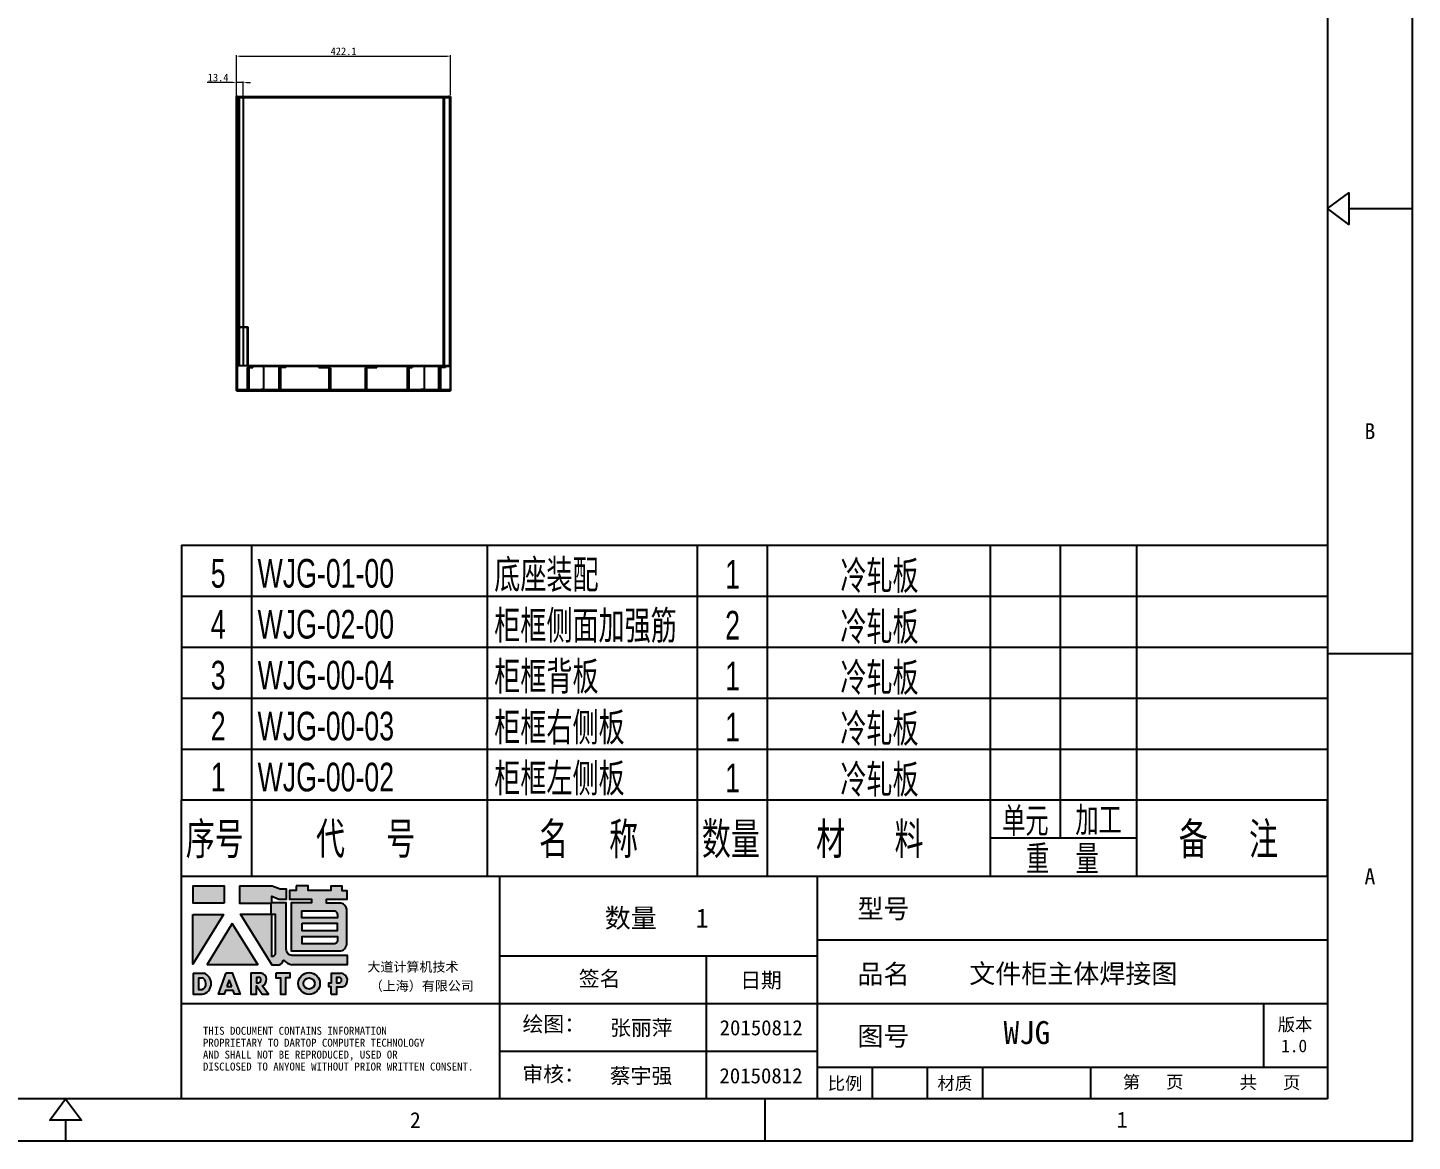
# Model space of a CAD drawing. Header units: millimetres. Extents: x 13106 to 40242, y 18888 to 28426.
# Drawn here: x 22078 to 24807, y 24299 to 26494 of the extents above; entities that cross this region are included whole.
import ezdxf
from ezdxf.enums import TextEntityAlignment as Align

# ---------------------------------------------------------------- set-up
doc = ezdxf.new("R2010")
doc.units = ezdxf.units.MM
doc.header["$PDSIZE"] = -1
doc.linetypes.add('HIDDEN', pattern=[1.905, 1.27, -0.635])
for name, color, linetype in [('02___PRT_ALL_AXES', 7, 'Continuous'), ('1轮廓实线层', 7, 'Continuous'), ('2细线层', 4, 'Continuous'), ('4', 7, 'Continuous'), ('6文字层', 3, 'Continuous'), ('DEFAULT_2', 8, 'HIDDEN'), ('print', 30, 'Continuous'), ('图框层', 7, 'Continuous')]:
    doc.layers.add(name, color=color, linetype=linetype)
doc.layers.add('dim', color=2, linetype='Continuous', lineweight=9)
doc.styles.add('Dartop', font='')
doc.styles.add('hzHT', font='simhei.ttf')
doc.styles.add('PC_TEXTSTYLE', font='arial.ttf', dxfattribs={"width": 0.8})
doc.styles.get('Dartop').set_extended_font_data('FangSong_GB2312')
doc.dimstyles.new('3', dxfattribs={"dimtxt": 15, "dimasz": 7, "dimexe": 2, "dimexo": 3, "dimgap": 2, "dimtad": 1, "dimzin": 9, "dimdsep": 46, "dimtxsty": 'Standard', "dimcen": 1, "dimadec": 1, "dimazin": 2, "dimtfac": 0.5, "dimtmove": 0, "dimatfit": 3, "dimfxl": 0, "dimtolj": 1, "dimlwd": 9, "dimlwe": 9, "dimarcsym": 0})

# ---------------------------------------------------------------- blocks, each defined once
blk = doc.blocks.new('dadao')
for p, q in [((48, 19.2), (44.9, 10.4)), ((51.2, 10.4), (48, 19.2)), ((44.9, 10.4), (51.2, 10.4))]:
    blk.add_line(p, q)
for points in [[(41.8, 121.6), (41.8, 143.7), (-0.4, 143.7), (-0.4, 121.6), (41.8, 121.6)], [(104.8, 122), (104.8, 130.3), (114.1, 126.3), (124.2, 126.3), (124.2, 139.6), (115.9, 139.6), (105.1, 143.9), (61.5, 143.9)], [(61.7, 144), (61.7, 121.3), (103.9, 121.3)], [(113.4, 38.7), (105.1, 38.7), (63, 106.5), (103.9, 106.5), (103.9, 120.9), (103.9, 121.3)], [(109.7, 53.6), (109.7, 106.2), (104.3, 106.2), (104.3, 50.4), (106.6, 50.4)], [(144.6, 94.4), (144.6, 84.8), (192, 84.8), (192, 94.1), (144.9, 94.1)], [(120.2, 45), (119.5, 45), (119.5, 44.6)], [(0, 28), (0, 0), (11.8, 0)], [(0.1, 28), (14, 28)], [(7.1, 21.8), (7.1, 6.1), (12, 6.1)], [(7.1, 21.8), (11.4, 21.8)], [(76.8, 28.2), (76.8, 0), (84.1, 0), (84.1, 11.1), (91.6, -0.1), (100.3, -0.1), (91.7, 11.1)], [(76.8, 28.2), (90.6, 28.2)], [(84, 22.7), (84, 15.3), (87.2, 15.3)], [(84, 22.7), (87.3, 22.7)], [(183.7, 0), (183.7, 9.6), (180.6, 9.6), (180.6, 14.9), (183.8, 14.9), (183.8, 28.1), (196.1, 28.1), (196.5, 28.1)], [(194.9, 22.3), (190.8, 22.3), (190.8, 15), (194.4, 15)], [(183.7, 0), (190.9, 0), (190.9, 9.6), (198.8, 9.6)]]:
    blk.add_lwpolyline(points)
blk.add_lwpolyline([(137.1, 144.2), (137.1, 137.9), (128.3, 137.9), (128.3, 126.5), (157.3, 126.5), (157.3, 121.5), (130.3, 121.5), (130.3, 57.5), (194.4, 57.5, 0.414214), (204.4, 67.5), (204.4, 111.3, 0.414214), (194.4, 121.3), (177.5, 121.3), (177.5, 126.3), (204.7, 126.3), (204.7, 137.7), (198.2, 137.7), (198.2, 143.9), (183.3, 143.9), (183.3, 138), (153, 138), (153, 144.2), (137.1, 144.2)], format="xyb", close=True)
for points in [[(104.8, 122), (123.4, 122), (123.4, 60, 0.414214), (131.4, 52), (204.8, 52), (204.8, 39.1), (131.7, 39.1)], [(144.3, 110.8), (144.3, 101.8), (192.3, 101.8), (192.3, 105.5, 0.414214), (187.3, 110.5), (144.3, 110.5)], [(144.6, 77), (144.6, 67.5), (187.6, 67.5, 0.414214), (192.6, 72.5), (192.6, 76.4), (144.6, 76.4)]]:
    blk.add_lwpolyline(points, format="xyb")
for points in [[(-0.3, 106.2), (40.4, 106.2), (-0.3, 39.7), (-0.3, 106.2)], [(51.7, 94.1), (18.4, 39.3), (86.2, 39.3)], [(43.8, 28.2), (51.8, 28.2), (62.6, -0.1), (55, -0.1), (53.2, 5), (42.9, 5), (41.1, 0), (33.6, 0)], [(110, 28.1), (110, 21.9), (116, 21.9), (116, -0.1), (123.2, -0.1), (123.2, 22), (129.2, 22), (129.2, 28.1), (110, 28.1)]]:
    blk.add_lwpolyline(points, close=True)
for radius in [14.5, 7.44]:
    blk.add_circle((154.2, 14.2), radius)
for centre, radius, start, end in [((99.2, 60.7), 12.6, 305.6399, 325.969), ((111.6, 46.7), 8.19, 282.9811, 347.6627), ((136, 61.7), 22.9, 226.7358, 259.3209), ((8.5, 13.9), 8.49, 294.2143, 69.7177), ((9.6, 14.2), 14.4, 278.6604, 72.3203), ((86.4, 19), 3.8, 282.527, 76.7196), ((88.6, 19.4), 8.95, 290.6073, 77.2124), ((193.7, 18.7), 3.8, 280.9891, 72.5513), ((195.7, 18.6), 9.51, 288.8959, 85.2442)]:
    blk.add_arc(centre, radius, start, end)
blk = doc.blocks.new('PC_MXBTITLERECORD')
at = {"layer": '1轮廓实线层'}
for p, q in [((-180, 0), (-180, 12)), ((0, 0), (0, 12))]:
    blk.add_line(p, q, dxfattribs=at)
at = {"layer": '2细线层'}
for p, q in [((-169, 12), (-169, 0)), ((-132, 12), (-132, 0)), ((-99, 12), (-99, 0)), ((-88, 12), (-88, 0)), ((-53, 12), (-53, 0)), ((-42, 12), (-42, 6)), ((-30, 12), (-30, 0)), ((-30, 6), (-53, 6))]:
    blk.add_line(p, q, dxfattribs=at)
at = {"style": 'PC_TEXTSTYLE', "flags": 1}
blk.add_attdef('Fo oFShowMe', (-53, 6), '', height=0.00000005, dxfattribs=at)
at = {"layer": '6文字层', "style": 'PC_TEXTSTYLE', "width": 0.667}
for s, height, p in [('单元', 4, (-47.45, 8.84)), ('加工', 4, (-35.96, 8.94)), ('序号', 5, (-174.77, 6)), ('代     号', 5, (-151.09, 6)), ('名     称', 5, (-116.06, 6)), ('数量', 5, (-93.71, 6)), ('材      料', 5, (-71.89, 6)), ('备     注', 5, (-15.57, 6)), ('重    量', 4, (-41.65, 2.94))]:
    blk.add_text(s, height=height, dxfattribs=at).set_placement(p, align=Align.MIDDLE)
blk = doc.blocks.new('PC_MXB_BLOCK')
at = {"layer": '1轮廓实线层'}
for p, q in [((-180, 8), (-180, 0)), ((0, 8), (0, 0))]:
    blk.add_line(p, q, dxfattribs=at)
at = {"layer": '2细线层'}
for p, q in [((-180, 8), (0, 8)), ((-169, 8), (-169, 0)), ((-132, 8), (-132, 0)), ((-99, 8), (-99, 0)), ((-88, 8), (-88, 0)), ((-53, 8), (-53, 0)), ((-42, 8), (-42, 0)), ((-30, 8), (-30, 0)), ((-180, 0), (0, 0))]:
    blk.add_line(p, q, dxfattribs=at)
at = {"layer": '6文字层', "style": 'PC_TEXTSTYLE'}
for tag, width, p, p2 in [('序号', 0.769182, (-178.38, 1.35), (-170.09, 1.35)), ('代号', 3.14773, (-168.05, 1.35), (-134.11, 1.35)), ('名称', 2.802424, (-130.87, 1.2), (-100.28, 1.2)), ('数量', 0.817449, (-97.88, 1.2), (-89, 1.2)), ('材料', 2.943328, (-86.43, 1.01), (-54.3, 1.01)), ('单重', 0.854038, (-52.21, 0.89), (-43, 0.89)), ('总重', 0.958888, (-41.2, 1.27), (-30.86, 1.27)), ('备注', 2.494074, (-28.61, 1.02), (-1.16, 1.02))]:
    blk.add_attdef(tag, text='', height=4.5, dxfattribs=dict(at, width=width)).set_placement(p, p2, align=Align.FIT)
blk = doc.blocks.new('*D357')
at = {"layer": 'Defpoints', "color": 0, "lineweight": 9, "transparency": 16777216}
for p in [(22911.7, 26437.4), (22489.6, 26357.6), (22911.7, 26357.6)]:
    blk.add_point(p, dxfattribs=at)
at = {"layer": 'dim', "color": 0, "lineweight": 9, "transparency": 16777216}
for p, q in [((22489.6, 26360.6), (22489.6, 26439.4)), ((22496.6, 26437.4), (22904.7, 26437.4)), ((22911.7, 26360.6), (22911.7, 26439.4))]:
    blk.add_line(p, q, dxfattribs=at)
for points in [[(22496.6, 26438.6), (22496.6, 26436.2), (22489.6, 26437.4)], [(22904.7, 26438.6), (22904.7, 26436.2), (22911.7, 26437.4)]]:
    blk.add_solid(points, dxfattribs=at)
at = {"layer": 'dim', "color": 0, "lineweight": 9, "transparency": 16777216, "insert": (22700.7, 26446.9), "char_height": 15, "attachment_point": 5}
blk.add_mtext('\\A1;422.1', dxfattribs=at)
blk = doc.blocks.new('*D359')
at = {"layer": 'Defpoints', "color": 0, "lineweight": 9, "transparency": 16777216}
for p in [(22489.6, 26385.7), (22503, 26323), (22489.6, 26290.5)]:
    blk.add_point(p, dxfattribs=at)
at = {"layer": 'dim', "color": 0, "lineweight": 9, "transparency": 16777216}
for p, q in [((22482.6, 26385.7), (22431.6, 26385.7)), ((22489.6, 26293.5), (22489.6, 26387.7)), ((22503, 26385.7), (22489.6, 26385.7)), ((22503, 26326), (22503, 26387.7)), ((22510, 26385.7), (22517, 26385.7))]:
    blk.add_line(p, q, dxfattribs=at)
for points in [[(22482.6, 26386.8), (22482.6, 26384.5), (22489.6, 26385.7)], [(22510, 26386.8), (22510, 26384.5), (22503, 26385.7)]]:
    blk.add_solid(points, dxfattribs=at)
at = {"layer": 'dim', "color": 0, "lineweight": 9, "transparency": 16777216, "insert": (22453.6, 26395.2), "char_height": 15, "attachment_point": 5}
blk.add_mtext('\\A1;13.4', dxfattribs=at)

msp = doc.modelspace()

# ---------------------------------------------------------------- hatches: boundary and pattern name
for points in [[(22466.285, 24801.789), (22403.797, 24801.789), (22403.797, 24769.141), (22466.285, 24769.141)], [(22464.273, 24746.299), (22403.965, 24746.299), (22403.965, 24647.831)], [(22480.991, 24728.43), (22431.691, 24647.175), (22532.077, 24647.175)], [(22595.819, 24630.55), (22567.289, 24630.55), (22567.289, 24621.499), (22576.191, 24621.499), (22576.191, 24588.883), (22586.848, 24588.883), (22586.848, 24621.521), (22595.819, 24621.521)]]:
    msp.add_hatch(color=0).paths.add_polyline_path(points)
h = msp.add_hatch(color=0)
h.paths.add_polyline_path([(22559.667, 24781.947), (22573.458, 24775.99), (22588.368, 24775.99), (22588.368, 24795.723), (22576.068, 24795.723), (22560.04, 24802.053), (22495.811, 24802.053), (22495.811, 24768.679), (22558.304, 24768.679), (22558.304, 24768.004), (22558.304, 24746.672), (22497.704, 24746.672), (22560.036, 24646.36), (22572.379, 24646.36, 0.27937482), (22581.389, 24655.122), (22581.389, 24655.584), (22582.478, 24655.584, 0.14314537), (22599.47, 24646.936), (22707.782, 24646.936), (22707.782, 24665.961), (22599.009, 24665.961, -0.41421356), (22587.161, 24677.809), (22587.161, 24769.733), (22559.667, 24769.733)])
h.paths.add_polyline_path([(22558.934, 24746.246), (22566.875, 24746.245), (22566.875, 24668.388, -0.08893574), (22562.273, 24663.655), (22558.906, 24663.655)], flags=16)
h = msp.add_hatch(color=0)
h.paths.add_polyline_path([(22707.596, 24792.961), (22697.959, 24792.961), (22697.959, 24802.128), (22675.931, 24802.128), (22675.931, 24793.419), (22630.96, 24793.419), (22630.96, 24802.586), (22607.407, 24802.586), (22607.407, 24793.249), (22594.393, 24793.249), (22594.393, 24776.349), (22637.341, 24776.349), (22637.341, 24768.874), (22597.321, 24768.874), (22597.321, 24674.236), (22692.327, 24674.236, 0.41421356), (22707.136, 24689.045), (22707.136, 24753.856, 0.41421356), (22692.327, 24768.665), (22667.212, 24768.665), (22667.212, 24776), (22707.596, 24776)])
h.paths.add_polyline_path([(22681.835, 24752.621, -0.41421356), (22689.239, 24745.217), (22689.239, 24739.786), (22618.111, 24739.786), (22618.111, 24752.621)], flags=16)
h.paths.add_polyline_path([(22688.78, 24728.326), (22688.78, 24714.574), (22618.57, 24714.574), (22618.57, 24728.326)], flags=16)
h.paths.add_polyline_path([(22689.698, 24702.198), (22689.698, 24696.309, -0.41421356), (22682.293, 24688.904), (22618.57, 24688.904), (22618.57, 24702.198)], flags=16)
h = msp.add_hatch(color=0)
h.paths.add_polyline_path([(22425.098, 24630.401), (22404.408, 24630.401), (22404.408, 24589.007), (22421.833, 24589.007, 0.79301591)])
h.paths.add_polyline_path([(22422.14, 24598.072), (22414.906, 24598.072), (22414.906, 24621.336), (22421.341, 24621.336, -0.67136089)], flags=16)
h = msp.add_hatch(color=0)
h.paths.add_polyline_path([(22481.146, 24630.742), (22469.339, 24630.742), (22454.154, 24588.962), (22465.339, 24588.962), (22467.97, 24596.366), (22483.123, 24596.366), (22485.811, 24588.872), (22497.086, 24588.872)])
h.paths.add_polyline_path([(22480.227, 24604.347), (22470.84, 24604.347), (22475.447, 24617.476)], flags=16)
h = msp.add_hatch(color=0)
h.paths.add_polyline_path([(22538.54, 24630.713), (22518.191, 24630.713), (22518.191, 24588.939), (22528.944, 24588.939), (22528.944, 24605.5), (22539.996, 24588.79), (22552.99, 24588.79), (22540.27, 24605.395, 0.74405494)])
h.paths.add_polyline_path([(22528.845, 24611.682), (22528.845, 24622.652), (22533.652, 24622.652, -0.79680897), (22533.58, 24611.682)], flags=16)
h = msp.add_hatch(color=0)
h.paths.add_polyline_path([(22611.328, 24609.976, 1), (22654.223, 24609.976, 1)])
h.paths.add_polyline_path([(22643.794, 24609.976, -1), (22621.757, 24609.976, -1)], flags=16)
h = msp.add_hatch(color=0)
h.paths.add_polyline_path([(22695.366, 24630.614), (22694.75, 24630.614), (22676.61, 24630.614), (22676.61, 24611.118), (22671.796, 24611.118), (22671.796, 24603.205), (22676.532, 24603.205), (22676.532, 24589.012), (22687.122, 24589.012), (22687.122, 24603.26), (22698.758, 24603.26, 0.81230381)])
h.paths.add_polyline_path([(22686.965, 24611.172), (22686.965, 24622.077), (22692.991, 24622.077, -0.77821343), (22692.376, 24611.172)], flags=16)

# ---------------------------------------------------------------- linework, layer by layer
at = {"color": 0}
for p, q in [((24639.496, 27891.333), (24639.496, 24382.598)), ((24681.267, 26136.965), (24806.579, 26136.965)), ((24806.579, 25259.781), (24639.496, 25259.781)), ((24639.496, 24821.19), (22381.346, 24821.19)), ((22381.346, 24382.598), (22381.346, 24821.19)), ((23007.906, 24821.19), (23007.906, 24382.598)), ((23634.466, 24382.598), (23634.466, 24821.19)), ((23634.466, 24695.878), (24639.496, 24695.878)), ((23007.906, 24664.55), (23634.466, 24664.55)), ((23415.17, 24664.55), (23415.17, 24382.598)), ((22381.346, 24570.566), (23007.906, 24570.566)), ((23007.906, 24570.566), (24639.496, 24570.566)), ((24514.185, 24445.254), (24514.185, 24570.566)), ((23007.906, 24476.582), (23634.466, 24476.582)), ((23634.466, 24445.254), (24639.496, 24445.254)), ((23742.765, 24382.598), (23742.765, 24445.254)), ((23851.064, 24382.598), (23851.064, 24445.254)), ((23960.251, 24382.598), (23960.251, 24445.254)), ((24173.026, 24382.598), (24173.026, 24445.254)), ((24639.496, 24382.598), (19666.364, 24382.598)), ((23531.362, 24299.056), (23531.362, 24382.598)), ((22152.93, 24340.827), (22152.93, 24299.056))]:
    msp.add_line(p, q, dxfattribs=at)
at = {"color": 3, "linetype": 'Continuous'}
for p, q in [((22489.618, 26357.638), (22489.618, 25777.638)), ((22489.618, 26357.638), (22907.718, 26357.638)), ((22489.718, 25777.638), (22489.718, 26357.638)), ((22491.718, 25777.638), (22491.718, 26357.638)), ((22491.718, 26355.638), (22909.718, 26355.638)), ((22909.718, 26357.638), (22909.718, 25827.638)), ((22909.718, 26357.638), (22911.718, 26357.638)), ((22911.718, 26357.638), (22911.718, 25777.638)), ((22909.718, 25827.638), (22911.718, 25827.638)), ((22489.618, 25777.638), (22911.718, 25777.638)), ((22909.718, 25779.638), (22491.718, 25779.638)), ((22909.718, 25779.638), (22909.718, 25777.638))]:
    msp.add_line(p, q, dxfattribs=at)
at = {"color": 7, "linetype": 'Continuous'}
for p, q in [((22491.718, 26356.638), (22492.387, 26356.638)), ((22909.718, 26357.638), (22907.718, 26357.638)), ((22491.718, 25778.638), (22492.387, 25778.638)), ((22909.049, 25778.638), (22909.718, 25778.638))]:
    msp.add_line(p, q, dxfattribs=at)
at = {"color": 0}
for points in [[(24639.496, 26136.965), (24681.267, 26168.293), (24681.267, 26105.637), (24639.496, 26136.965)], [(22152.93, 24382.598), (22184.258, 24340.827), (22121.602, 24340.827), (22152.93, 24382.598)]]:
    msp.add_lwpolyline(points, close=True, dxfattribs=at)
at = {"color": 3, "linetype": 'Continuous'}
for centre, start, end in [((22493.718, 26356.824), 90.005915, 94.823273), ((22907.718, 26356.824), 85.176727, 89.994085), ((22493.718, 25778.452), 265.176727, 269.994085), ((22907.718, 25778.452), 270.005915, 274.823273)]:
    msp.add_arc(centre, 0.814, start, end, dxfattribs=at)
for points in [[(22491.718, 26355.638), (22491.876, 26355.886), (22492.181, 26356.363), (22492.721, 26357.109), (22493.268, 26357.603), (22493.65, 26357.635)], [(22909.718, 26355.638), (22909.56, 26355.886), (22909.255, 26356.363), (22908.715, 26357.109), (22908.168, 26357.603), (22907.786, 26357.635)], [(22491.718, 25779.638), (22491.876, 25779.389), (22492.181, 25778.913), (22492.721, 25778.167), (22493.268, 25777.673), (22493.65, 25777.641)], [(22909.718, 25779.638), (22909.56, 25779.389), (22909.255, 25778.913), (22908.715, 25778.167), (22908.168, 25777.673), (22907.786, 25777.641)]]:
    msp.add_open_spline(points, degree=3, knots=[0, 0, 0, 0, 0.31233374, 0.59425373, 1, 1, 1, 1], dxfattribs=at)
at = {"layer": '02___PRT_ALL_AXES', "color": 8, "linetype": 'HIDDEN'}
for p, q in [((22561.618, 26357.638), (22561.618, 26356.638)), ((22561.618, 26357.638), (22568.618, 26357.638)), ((22561.618, 26356.638), (22568.618, 26356.638)), ((22565.118, 26357.638), (22565.118, 26356.638)), ((22568.618, 26357.638), (22568.618, 26356.638)), ((22711.618, 26357.638), (22711.618, 26356.638)), ((22711.618, 26357.638), (22718.618, 26357.638)), ((22711.618, 26356.638), (22718.618, 26356.638)), ((22715.118, 26357.638), (22715.118, 26356.638)), ((22718.618, 26357.638), (22718.618, 26356.638)), ((22861.618, 26357.638), (22861.618, 26356.638)), ((22861.618, 26357.638), (22868.618, 26357.638)), ((22861.618, 26356.638), (22868.618, 26356.638)), ((22865.118, 26357.638), (22865.118, 26356.638)), ((22868.618, 26357.638), (22868.618, 26356.638)), ((22545.218, 25780.638), (22538.218, 25780.638)), ((22538.218, 25780.638), (22538.218, 25777.638)), ((22545.218, 25777.638), (22538.218, 25777.638)), ((22545.218, 25780.638), (22545.218, 25777.638)), ((22860.218, 25780.638), (22853.218, 25780.638)), ((22853.218, 25780.638), (22853.218, 25777.638)), ((22860.218, 25777.638), (22853.218, 25777.638)), ((22860.218, 25780.638), (22860.218, 25777.638))]:
    msp.add_line(p, q, dxfattribs=at)
at = {"layer": 'DEFAULT_2', "color": 8, "linetype": 'HIDDEN'}
for p, q in [((22489.618, 26355.638), (22490.618, 26355.638)), ((22490.618, 26357.638), (22490.618, 25777.638)), ((22490.702, 26357.638), (22490.702, 25777.638)), ((22490.718, 26357.638), (22490.718, 25777.638)), ((22491.51, 26357.635), (22491.564, 26356.636)), ((22491.618, 26357.638), (22491.618, 26356.638)), ((22491.618, 26356.638), (22491.718, 26356.638)), ((22492.387, 26356.638), (22907.718, 26356.638)), ((22493.018, 26355.638), (22493.018, 25827.638)), ((22493.65, 26357.635), (22493.65, 26356.636)), ((22493.718, 26357.638), (22493.718, 26356.638)), ((22494.018, 26355.638), (22494.018, 25827.638)), ((22494.043, 26355.638), (22494.043, 25827.638)), ((22495.018, 26355.638), (22495.018, 25827.638)), ((22500.618, 26356.638), (22500.618, 26357.638)), ((22503.018, 26355.638), (22503.018, 25827.638)), ((22510.618, 26356.638), (22510.618, 26357.638)), ((22511.718, 26357.638), (22511.718, 26356.638)), ((22889.718, 26357.638), (22889.718, 26356.638)), ((22897.018, 26355.638), (22897.018, 25827.638)), ((22898.018, 26355.638), (22898.018, 25827.638)), ((22899.018, 25827.638), (22899.018, 26357.638)), ((22899.034, 26355.638), (22899.034, 25827.638)), ((22907.718, 26357.638), (22907.718, 26356.638)), ((22907.786, 26357.635), (22907.786, 26356.636)), ((22909.718, 26355.638), (22910.018, 26355.638)), ((22910.018, 26355.638), (22910.018, 25827.638)), ((22910.693, 26357.638), (22910.693, 25827.638)), ((22910.718, 26357.638), (22910.718, 25827.638)), ((22492.718, 25902.622), (22492.718, 25887.638)), ((22493.718, 25902.622), (22492.718, 25902.622)), ((22493.718, 25902.622), (22493.718, 25887.638)), ((22493.734, 25902.638), (22493.734, 25903.638)), ((22511.702, 25903.638), (22493.734, 25903.638)), ((22511.702, 25902.638), (22493.734, 25902.638)), ((22502.218, 25903.638), (22502.218, 25902.638)), ((22511.702, 25903.638), (22511.702, 25902.638)), ((22511.718, 25828.638), (22511.718, 25902.622)), ((22512.718, 25902.622), (22511.718, 25902.622)), ((22512.718, 25828.638), (22512.718, 25902.622)), ((22493.718, 25887.638), (22492.718, 25887.638)), ((22512.718, 25881.138), (22511.718, 25881.138)), ((22493.018, 25827.638), (22909.718, 25827.638)), ((22511.718, 25828.638), (22512.718, 25828.638)), ((22511.718, 25827.638), (22511.718, 25826.638)), ((22511.718, 25826.638), (22514.718, 25826.638)), ((22511.718, 25823.638), (22521.718, 25823.638)), ((22511.718, 25780.638), (22511.718, 25823.638)), ((22511.721, 25828.529), (22512.72, 25828.584)), ((22513.718, 25827.638), (22513.718, 25826.638)), ((22514.718, 25826.638), (22521.718, 25826.638)), ((22514.718, 25777.638), (22514.718, 25826.638)), ((22521.718, 25826.638), (22829.718, 25826.638)), ((22521.718, 25826.638), (22521.718, 25823.638)), ((22538.018, 25827.638), (22538.018, 25826.638)), ((22542.718, 25827.638), (22542.718, 25778.638)), ((22859.718, 25825.638), (22542.718, 25825.638)), ((22570.018, 25827.638), (22570.018, 25826.638)), ((22576.718, 25823.638), (22573.718, 25823.638)), ((22573.718, 25777.638), (22573.718, 25823.638)), ((22576.718, 25823.638), (22576.718, 25826.638)), ((22586.718, 25823.638), (22576.718, 25823.638)), ((22576.718, 25823.638), (22576.718, 25780.638)), ((22586.718, 25823.638), (22586.718, 25826.638)), ((22651.718, 25823.638), (22651.718, 25826.638)), ((22651.718, 25823.638), (22670.718, 25823.638)), ((22670.718, 25823.638), (22670.718, 25826.638)), ((22671.718, 25822.638), (22674.718, 25822.638)), ((22671.718, 25822.638), (22671.718, 25781.638)), ((22674.718, 25822.638), (22674.718, 25781.638)), ((22706.518, 25827.638), (22706.518, 25826.638)), ((22738.518, 25827.638), (22738.518, 25826.638)), ((22746.718, 25822.638), (22743.718, 25822.638)), ((22743.718, 25781.638), (22743.718, 25822.638)), ((22746.718, 25781.638), (22746.718, 25822.638)), ((22747.718, 25823.638), (22747.718, 25826.638)), ((22747.718, 25823.638), (22766.718, 25823.638)), ((22766.718, 25823.638), (22766.718, 25826.638)), ((22826.718, 25823.638), (22836.718, 25823.638)), ((22826.718, 25780.638), (22826.718, 25823.638)), ((22829.718, 25826.638), (22836.718, 25826.638)), ((22829.718, 25777.638), (22829.718, 25826.638)), ((22836.718, 25826.638), (22909.718, 25826.638)), ((22836.718, 25826.638), (22836.718, 25823.638)), ((22859.718, 25827.638), (22859.718, 25778.638)), ((22891.718, 25823.638), (22888.718, 25823.638)), ((22888.718, 25777.638), (22888.718, 25823.638)), ((22891.718, 25823.638), (22891.718, 25826.638)), ((22901.718, 25823.638), (22891.718, 25823.638)), ((22891.718, 25823.638), (22891.718, 25780.638)), ((22901.718, 25823.638), (22901.718, 25826.638)), ((22909.718, 25827.638), (22909.718, 25826.638)), ((22911.718, 25825.638), (22910.718, 25825.638)), ((22910.718, 25825.638), (22910.718, 25777.906)), ((22489.618, 25779.638), (22490.618, 25779.638)), ((22491.51, 25777.641), (22491.564, 25778.639)), ((22491.618, 25778.638), (22491.718, 25778.638)), ((22491.618, 25777.638), (22491.618, 25778.638)), ((22492.387, 25778.638), (22542.718, 25778.638)), ((22493.65, 25777.641), (22493.65, 25778.639)), ((22493.718, 25777.638), (22493.718, 25778.638)), ((22499.618, 25778.638), (22499.618, 25777.638)), ((22509.618, 25778.638), (22509.618, 25777.638)), ((22511.718, 25780.638), (22576.718, 25780.638)), ((22511.718, 25777.638), (22511.718, 25778.638)), ((22537.718, 25780.638), (22537.718, 25777.638)), ((22859.718, 25779.663), (22542.718, 25779.663)), ((22859.718, 25778.638), (22542.718, 25778.638)), ((22545.718, 25780.638), (22545.718, 25777.638)), ((22671.718, 25781.638), (22674.718, 25781.638)), ((22675.718, 25780.638), (22742.718, 25780.638)), ((22675.718, 25777.638), (22675.718, 25780.638)), ((22742.718, 25777.638), (22742.718, 25780.638)), ((22746.718, 25781.638), (22743.718, 25781.638)), ((22826.718, 25780.638), (22891.718, 25780.638)), ((22852.718, 25780.638), (22852.718, 25777.638)), ((22859.718, 25778.638), (22909.049, 25778.638)), ((22860.718, 25780.638), (22860.718, 25777.638)), ((22889.718, 25777.638), (22889.718, 25778.638)), ((22891.718, 25778.638), (22891.718, 25777.638)), ((22907.718, 25777.638), (22907.718, 25778.638)), ((22907.786, 25777.641), (22907.786, 25778.639)), ((22910.718, 25778.638), (22909.718, 25778.638)), ((22911.718, 25779.638), (22910.718, 25779.638))]:
    msp.add_line(p, q, dxfattribs=at)
for centre, radius, start, end in [((22491.618, 26355.638), 2, 90, 180), ((22491.618, 26355.638), 1, 90, 180), ((22493.718, 26355.014), 1.624, 90.00096, 92.414707), ((22907.718, 26355.014), 1.624, 87.585293, 89.99904), ((22493.734, 25902.622), 1.016, 90, 180), ((22493.734, 25902.622), 0.0159, 90, 180), ((22511.702, 25902.622), 1.016, 0, 90), ((22511.702, 25902.622), 0.0159, 0, 90), ((22513.718, 25828.638), 2, 180, 270), ((22514.718, 25823.638), 3, 90, 180), ((22513.718, 25828.638), 1, 180, 270), ((22576.718, 25823.638), 3, 90, 180), ((22670.718, 25822.638), 4, 0, 90), ((22670.718, 25822.638), 1, 0, 90), ((22747.718, 25822.638), 4, 90, 180), ((22747.718, 25822.638), 1, 90, 180), ((22829.718, 25823.638), 3, 90, 180), ((22891.718, 25823.638), 3, 90, 180), ((22909.718, 25825.638), 2, 0, 90), ((22909.718, 25825.638), 1, 0, 90), ((22491.618, 25779.638), 2, 180, 270), ((22491.618, 25779.638), 1, 180, 270), ((22493.718, 25780.261), 1.624, 267.585293, 269.99904), ((22514.718, 25780.638), 3, 180, 270), ((22573.718, 25780.638), 3, 270, 0), ((22675.718, 25781.638), 4, 180, 270), ((22675.718, 25781.638), 1, 180, 270), ((22742.718, 25781.638), 4, 270, 0), ((22742.718, 25781.638), 1, 270, 0), ((22829.718, 25780.638), 3, 180, 270), ((22888.718, 25780.638), 3, 270, 0), ((22907.718, 25780.261), 1.624, 270.00096, 272.414707), ((22909.718, 25779.638), 2, 270, 0), ((22909.718, 25779.638), 1, 270, 0)]:
    msp.add_arc(centre, radius, start, end, dxfattribs=at)
for points in [[(22491.718, 26355.638), (22491.878, 26355.763), (22492.26, 26356.063), (22492.874, 26356.472), (22493.401, 26356.626), (22493.65, 26356.636)], [(22909.718, 26355.638), (22909.559, 26355.763), (22909.176, 26356.063), (22908.562, 26356.472), (22908.036, 26356.626), (22907.786, 26356.636)], [(22491.718, 25779.638), (22491.878, 25779.513), (22492.26, 25779.213), (22492.874, 25778.804), (22493.401, 25778.65), (22493.65, 25778.639)], [(22909.718, 25779.638), (22909.559, 25779.513), (22909.176, 25779.213), (22908.562, 25778.804), (22908.036, 25778.65), (22907.786, 25778.639)]]:
    msp.add_open_spline(points, degree=3, knots=[0, 0, 0, 0, 0.2759611, 0.66081747, 1, 1, 1, 1], dxfattribs=at)
at = {"layer": 'print'}
msp.add_lwpolyline([(19499.282, 27974.874), (24806.579, 27974.874), (24806.579, 24299.056), (19499.282, 24299.056)], close=True, dxfattribs=at)

# ---------------------------------------------------------------- block references
at = {"color": 0, "xscale": 1.480959531369707, "yscale": 1.480959531482551, "zscale": 1.480959531496299}
msp.add_blockref('dadao', (22404.408, 24589.007), dxfattribs=at)
at = {"layer": '图框层'}
ref = msp.add_blockref('PC_MXB_BLOCK', (24639.496, 25373.182), dxfattribs=dict(at, xscale=12.54528, yscale=12.54528, zscale=12.54528))
ref.add_attrib('材料', '冷轧板', dxfattribs={"layer": '6文字层', "height": 56.4538, "style": 'PC_TEXTSTYLE', "width": 0.667}).set_placement((23756.702, 25385.857), align=Align.CENTER)
ref.add_attrib('代号', 'WJG-01-00', (22531.302, 25390.104), dxfattribs={"layer": '6文字层', "height": 56.4538, "style": 'PC_TEXTSTYLE', "width": 0.667})
ref.add_attrib('序号', '5', dxfattribs={"layer": '6文字层', "height": 56.454, "style": 'PC_TEXTSTYLE', "width": 0.667}).set_placement((22453.67, 25390.104), align=Align.CENTER)
ref.add_attrib('名称', '底座装配', (22997.737, 25388.18), dxfattribs={"layer": '6文字层', "height": 56.4538, "style": 'PC_TEXTSTYLE', "width": 0.667})
ref.add_attrib('数量', '1', dxfattribs={"layer": '6文字层', "height": 56.454, "style": 'PC_TEXTSTYLE', "width": 0.667}).set_placement((23467.266, 25388.18), align=Align.CENTER)
ref = msp.add_blockref('PC_MXB_BLOCK', (24639.496, 25272.82), dxfattribs=dict(at, xscale=12.54528, yscale=12.54528, zscale=12.54528))
ref.add_attrib('材料', '冷轧板', dxfattribs={"layer": '6文字层', "height": 56.4538, "style": 'PC_TEXTSTYLE', "width": 0.667}).set_placement((23756.702, 25285.495), align=Align.CENTER)
ref.add_attrib('代号', 'WJG-02-00', (22531.302, 25289.742), dxfattribs={"layer": '6文字层', "height": 56.4538, "style": 'PC_TEXTSTYLE', "width": 0.667})
ref.add_attrib('序号', '4', dxfattribs={"layer": '6文字层', "height": 56.454, "style": 'PC_TEXTSTYLE', "width": 0.667}).set_placement((22453.67, 25289.742), align=Align.CENTER)
ref.add_attrib('名称', '柜框侧面加强筋', (22997.737, 25287.817), dxfattribs={"layer": '6文字层', "height": 56.4538, "style": 'PC_TEXTSTYLE', "width": 0.667})
ref.add_attrib('数量', '2', dxfattribs={"layer": '6文字层', "height": 56.454, "style": 'PC_TEXTSTYLE', "width": 0.667}).set_placement((23467.266, 25287.817), align=Align.CENTER)
ref = msp.add_blockref('PC_MXB_BLOCK', (24639.496, 25172.457), dxfattribs=dict(at, xscale=12.54528, yscale=12.54528, zscale=12.54528))
ref.add_attrib('材料', '冷轧板', dxfattribs={"layer": '6文字层', "height": 56.4538, "style": 'PC_TEXTSTYLE', "width": 0.667}).set_placement((23756.702, 25185.132), align=Align.CENTER)
ref.add_attrib('代号', 'WJG-00-04', (22531.302, 25189.38), dxfattribs={"layer": '6文字层', "height": 56.4538, "style": 'PC_TEXTSTYLE', "width": 0.667})
ref.add_attrib('序号', '3', dxfattribs={"layer": '6文字层', "height": 56.454, "style": 'PC_TEXTSTYLE', "width": 0.667}).set_placement((22453.67, 25189.38), align=Align.CENTER)
ref.add_attrib('名称', '柜框背板', (22997.737, 25187.455), dxfattribs={"layer": '6文字层', "height": 56.4538, "style": 'PC_TEXTSTYLE', "width": 0.667})
ref.add_attrib('数量', '1', dxfattribs={"layer": '6文字层', "height": 56.454, "style": 'PC_TEXTSTYLE', "width": 0.667}).set_placement((23467.266, 25187.455), align=Align.CENTER)
ref = msp.add_blockref('PC_MXB_BLOCK', (24639.496, 25072.095), dxfattribs=dict(at, xscale=12.54528, yscale=12.54528, zscale=12.54528))
ref.add_attrib('材料', '冷轧板', dxfattribs={"layer": '6文字层', "height": 56.4538, "style": 'PC_TEXTSTYLE', "width": 0.667}).set_placement((23756.702, 25084.77), align=Align.CENTER)
ref.add_attrib('代号', 'WJG-00-03', (22531.302, 25089.017), dxfattribs={"layer": '6文字层', "height": 56.4538, "style": 'PC_TEXTSTYLE', "width": 0.667})
ref.add_attrib('序号', '2', dxfattribs={"layer": '6文字层', "height": 56.454, "style": 'PC_TEXTSTYLE', "width": 0.667}).set_placement((22453.67, 25089.017), align=Align.CENTER)
ref.add_attrib('名称', '柜框右侧板', (22997.737, 25087.093), dxfattribs={"layer": '6文字层', "height": 56.4538, "style": 'PC_TEXTSTYLE', "width": 0.667})
ref.add_attrib('数量', '1', dxfattribs={"layer": '6文字层', "height": 56.454, "style": 'PC_TEXTSTYLE', "width": 0.667}).set_placement((23467.266, 25087.093), align=Align.CENTER)
ref = msp.add_blockref('PC_MXB_BLOCK', (24639.496, 24971.733), dxfattribs=dict(at, xscale=12.54528, yscale=12.54528, zscale=12.54528))
ref.add_attrib('材料', '冷轧板', dxfattribs={"layer": '6文字层', "height": 56.4538, "style": 'PC_TEXTSTYLE', "width": 0.667}).set_placement((23756.702, 24984.408), align=Align.CENTER)
ref.add_attrib('代号', 'WJG-00-02', (22531.302, 24988.655), dxfattribs={"layer": '6文字层', "height": 56.4538, "style": 'PC_TEXTSTYLE', "width": 0.667})
ref.add_attrib('序号', '1', dxfattribs={"layer": '6文字层', "height": 56.454, "style": 'PC_TEXTSTYLE', "width": 0.667}).set_placement((22453.67, 24988.655), align=Align.CENTER)
ref.add_attrib('名称', '柜框左侧板', (22997.737, 24986.731), dxfattribs={"layer": '6文字层', "height": 56.4538, "style": 'PC_TEXTSTYLE', "width": 0.667})
ref.add_attrib('数量', '1', dxfattribs={"layer": '6文字层', "height": 56.454, "style": 'PC_TEXTSTYLE', "width": 0.667}).set_placement((23467.266, 24986.731), align=Align.CENTER)
at = {"layer": '图框层', "xscale": 12.54528, "yscale": 12.54528, "zscale": 12.54528}
msp.add_blockref('PC_MXBTITLERECORD', (24639.496, 24821.19), dxfattribs=at)

# ---------------------------------------------------------------- texts
at = {"color": 0}
for s, height, style, p in [('B', 31.328, 'Dartop', (24723.038, 25698.373)), ('A', 31.328, 'Dartop', (24723.038, 24821.19)), ('型号', 37.5936, 'hzHT', (23764.495, 24757.439)), ('数量   1', 37.5936, 'hzHT', (23317.816, 24739.036)), ('签名', 30.0749, 'hzHT', (23205.235, 24619.597)), ('品名', 37.5936, 'hzHT', (23764.495, 24628.779)), ('文件柜主体焊接图', 37.5936, 'hzHT', (24138.629, 24629.486)), ('日期', 30.0749, 'hzHT', (23523.247, 24616.513)), ('张丽萍', 30.0749, 'hzHT', (23287.276, 24522.901)), ('20150812', 30.0749, 'hzHT', (23523.557, 24522.901)), ('图号', 37.5936, 'hzHT', (23764.495, 24506.278)), ('WJG', 45.1123, 'hzHT', (24047.206, 24513.331)), ('版本', 25.0624, 'hzHT', (24575.633, 24528.981)), ('1.0', 25.0624, 'hzHT', (24573.749, 24487.119)), ('蔡宇强', 30.0749, 'hzHT', (23286.895, 24428.307)), ('20150812', 30.0749, 'hzHT', (23523.175, 24428.307)), ('比例', 25.0624, 'hzHT', (23688.873, 24413.273)), ('材质', 25.0624, 'hzHT', (23905.084, 24413.273)), ('第   页', 25.0624, 'hzHT', (24295.938, 24415.873)), ('共   页', 25.0624, 'hzHT', (24526.158, 24414.96)), ('2', 31.328, 'Dartop', (22842.146, 24340.827)), ('1', 31.328, 'Dartop', (24234.858, 24341.821))]:
    msp.add_text(s, height=height, dxfattribs=dict(at, style=style)).set_placement(p, align=Align.MIDDLE_CENTER)
at = {"color": 0, "style": 'hzHT'}
for s, height, p in [('绘图：', 30.0749, (23053.411, 24515.179)), ('THIS DOCUMENT CONTAINS INFORMATION', 15.664, (22423.636, 24509.008)), ('PROPRIETARY TO DARTOP COMPUTER TECHNOLOGY', 15.664, (22423.636, 24485.512)), ('AND SHALL NOT BE REPRODUCED, USED OR', 15.664, (22423.636, 24462.016)), ('DISCLOSED TO ANYONE WITHOUT PRIOR WRITTEN CONSENT.', 15.664, (22423.636, 24438.52)), ('审核：', 30.0749, (23053.038, 24416.487))]:
    msp.add_text(s, height=height, dxfattribs=at).set_placement(p)
at = {"layer": '4', "color": 0, "style": 'hzHT'}
for s, p in [('大道计算机技术', (22747.61, 24633.423)), ('（上海）有限公司', (22752.339, 24595.96))]:
    msp.add_text(s, height=18.7968, dxfattribs=at).set_placement(p)

# ---------------------------------------------------------------- dimensions: what is measured, and where the dimension line sits
at = {"layer": 'dim', "lineweight": 9}
for base, p1, p2, picture, middle in [((22911.718, 26437.407), (22489.618, 26357.638), (22911.718, 26357.638), '*D357', (22700.668, 26446.907)), ((22489.618, 26385.676), (22503.018, 26322.963), (22489.618, 26290.519), '*D359', (22453.618, 26395.176))]:
    dim = msp.add_linear_dim(base=base, p1=p1, p2=p2, dimstyle='3', dxfattribs=at)
    dim.commit()
    dim.dimension.update_dxf_attribs({"geometry": picture, "text_midpoint": middle})

doc.saveas('drawing.dxf')
